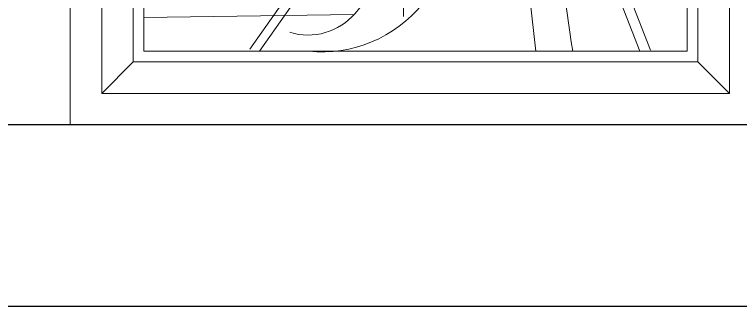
# Model space of a CAD drawing. Header units: millimetres. Extents: x 71641 to 191108, y -23091 to 29972.
# Drawn here: x 158673.2 to 158873.3, y -16832.2 to -16751.8 of the extents above; entities that cross this region are included whole.
import ezdxf

# ---------------------------------------------------------------- set-up
doc = ezdxf.new("R2010")
doc.units = ezdxf.units.MM
doc.layers.add('8', color=8, linetype='Continuous', lineweight=0)

msp = doc.modelspace()

# ---------------------------------------------------------------- linework, layer by layer
at = {"color": 3}
for p, q in [((159083.36, -16782.2), (157183.36, -16782.2)), ((159133.36, -16832.2), (157133.36, -16832.2))]:
    msp.add_line(p, q, dxfattribs=at)
at = {"layer": '8'}
for p, q in [((158688.5, -16592.12), (158688.5, -16782.2)), ((158697.2, -16600.82), (158697.2, -16773.5)), ((158870.26, -16773.5), (158870.26, -16600.82)), ((158705.9, -16609.51), (158705.9, -16764.81)), ((158861.57, -16764.81), (158861.57, -16609.51)), ((158708.79, -16612.41), (158708.79, -16761.91)), ((158858.67, -16761.91), (158858.67, -16612.41)), ((158816.92, -16761.91), (158810.25, -16704.22)), ((158825.62, -16710.59), (158845.62, -16761.91)), ((158828.52, -16710.3), (158848.52, -16761.62)), ((158780.39, -16752.34), (158780.68, -16715.23)), ((158765.03, -16723.06), (158738.07, -16761.33)), ((158767.64, -16723.64), (158740.68, -16761.91)), ((158766.74, -16751.83), (158708.79, -16752.59)), ((158708.79, -16761.91), (158858.67, -16761.91)), ((158697.2, -16773.5), (158705.9, -16764.81)), ((158705.9, -16764.81), (158861.57, -16764.81)), ((158861.57, -16764.81), (158870.26, -16773.5)), ((158697.2, -16773.5), (158870.26, -16773.5)), ((158688.5, -16782.2), (158878.96, -16782.2))]:
    msp.add_line(p, q, dxfattribs=at)
msp.add_lwpolyline([(158708.79, -16723.64), (158774.89, -16723.64, -0.217982), (158767.06, -16751.47, -0.301041), (158749.09, -16756.69, 0.187722)], format="xyb", dxfattribs=at)
for centre, radius, start, end in [((159552.71, -16650.49), 734.15, 185.42325, 188.72951), ((158757.91, -16726.46), 35.63, 264.1925, 321.0472)]:
    msp.add_arc(centre, radius, start, end, dxfattribs=at)

doc.saveas('drawing.dxf')
